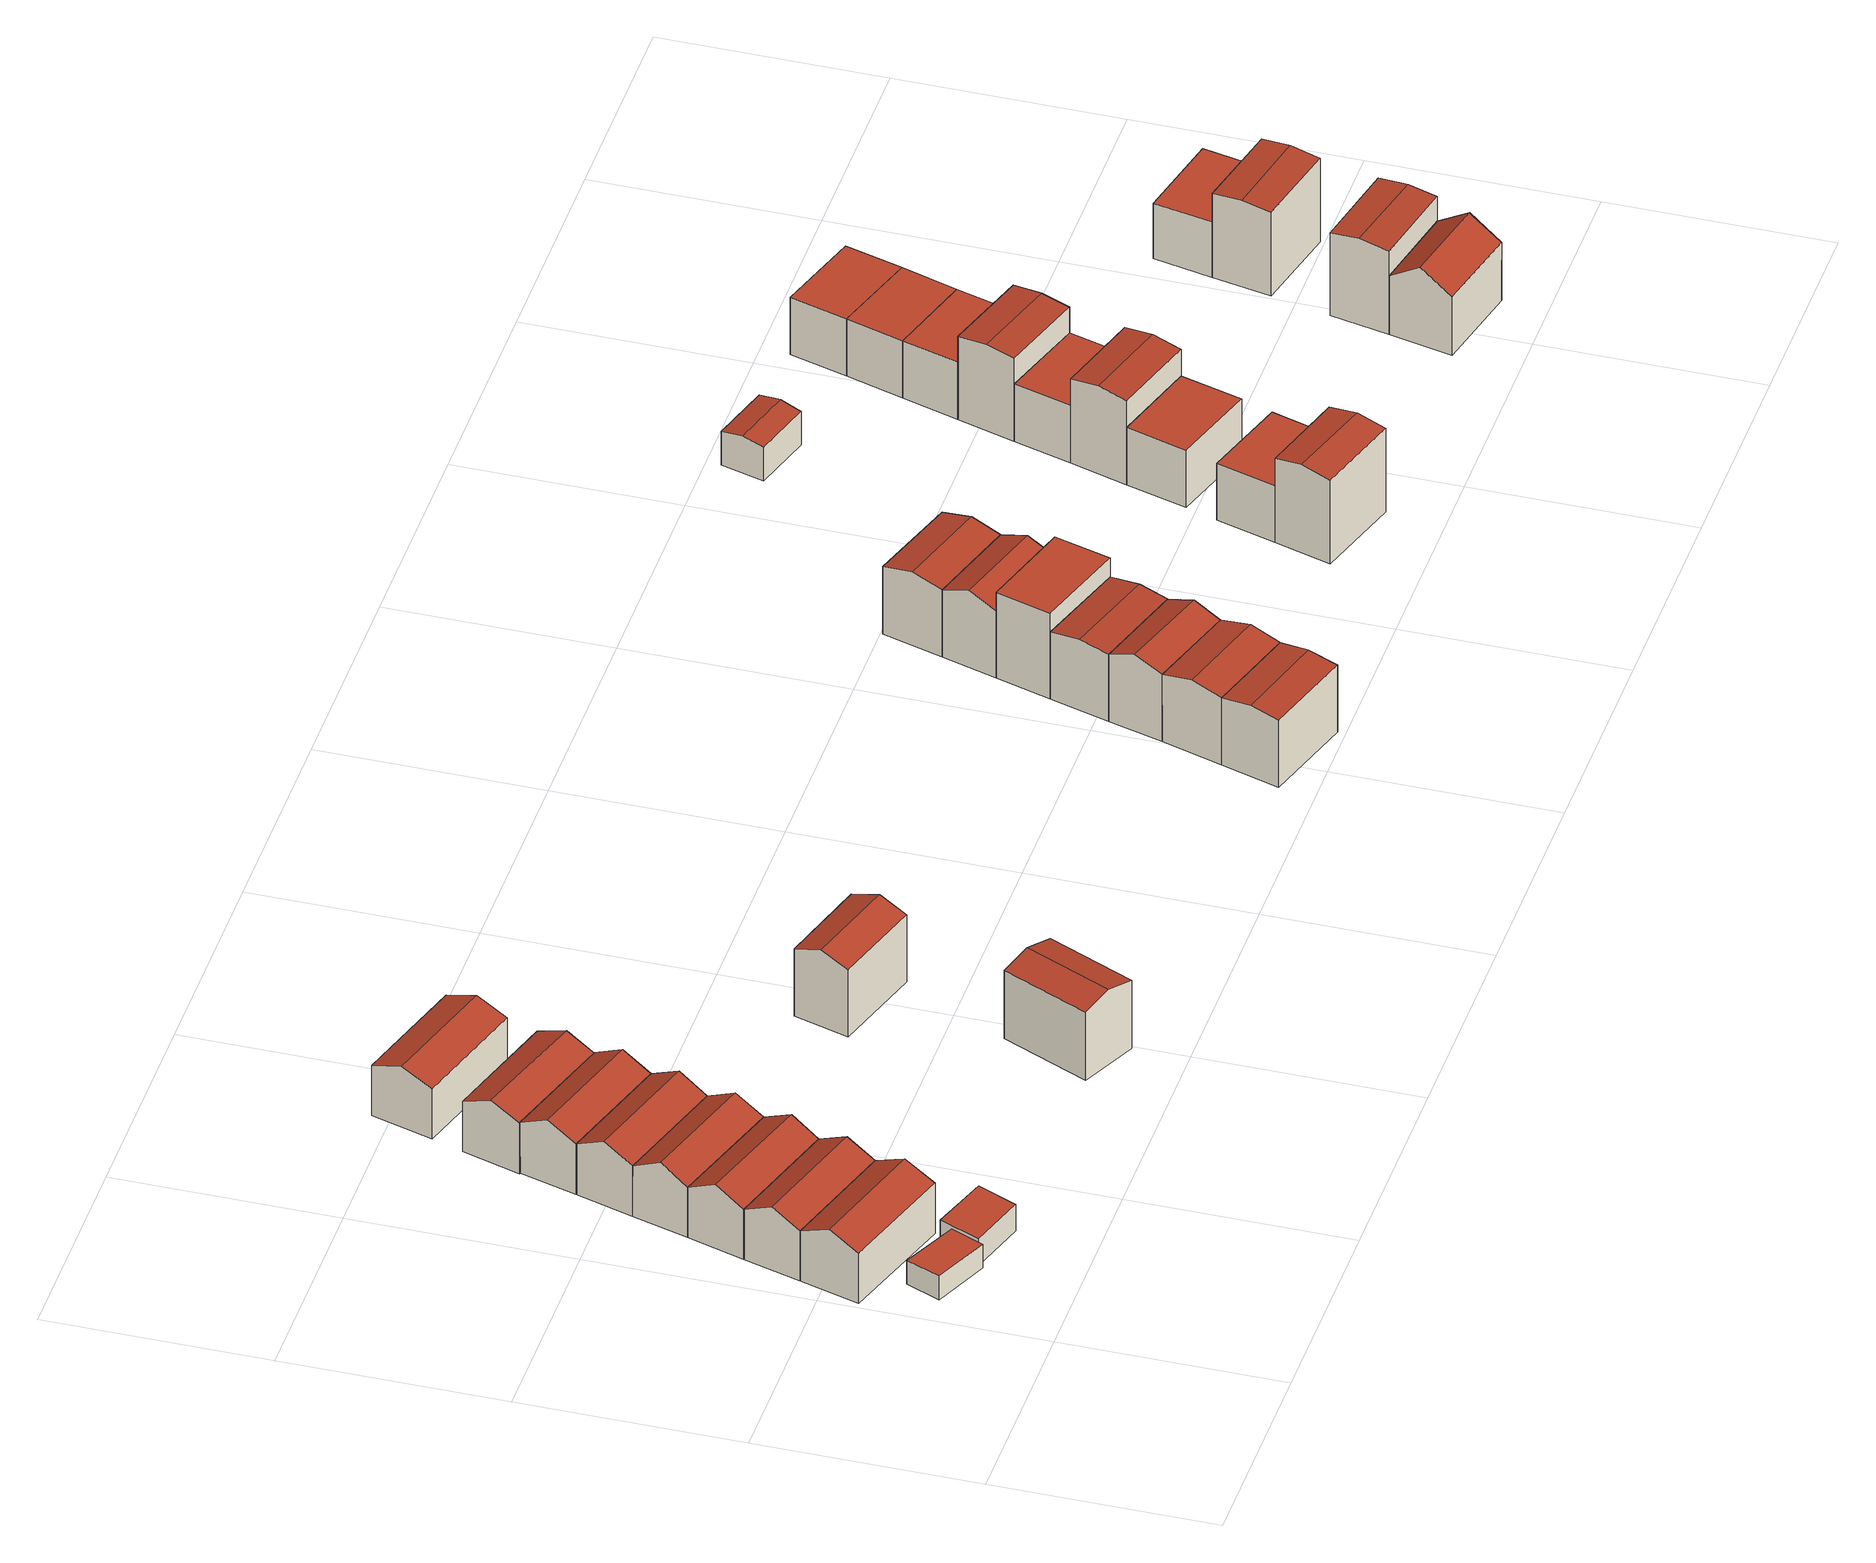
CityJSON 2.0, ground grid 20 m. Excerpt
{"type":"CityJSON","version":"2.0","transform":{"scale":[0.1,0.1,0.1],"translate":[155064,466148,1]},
"CityObjects":{
"building1":{"type":"Building","attributes":{"b3_bag_bag_overlap":0,"b3_dak_type":"horizontal","b3_extrusie":"standard","b3_h_dak_50p":4.43,"b3_h_dak_70p":4.46,"b3_h_dak_max":4.55,"b3_h_dak_min":4.34,"b3_h_maaiveld":2.13,"b3_is_glas_dak":false,"b3_kas_warenhuis":false,"b3_kwaliteitsindicator":true,"b3_mutatie_ahn3_ahn4":false,"b3_mutatie_ahn4_ahn5":false,"b3_n_nok":0,"b3_n_vlakken":1,"b3_opp_buitenmuur":28.46,"b3_opp_dak_plat":18.69,"b3_opp_dak_schuin":0,"b3_opp_grond":18.68,"b3_opp_scheidingsmuur":12.6,"b3_rmse_lod12":0.0586,"b3_rmse_lod13":0.0586,"b3_rmse_lod22":0.0267,"b3_t_run":12,"b3_val3dity_lod12":"[]","b3_val3dity_lod13":"[]","b3_val3dity_lod22":"[]","b3_volume_lod12":43.44,"b3_volume_lod13":43.44,"b3_volume_lod22":42.86,"geconstateerd":false,"oorspronkelijkbouwjaar":2006,"status":"Pand in gebruik"},"children":["building1-1"]},
"building1-1":{"type":"BuildingPart","parents":["building1"],"geometry":[{"type":"Solid","lod":"2.2","boundaries":[[[[0,1,2,3]],[[4,5,6,7]],[[7,6,1,0]],[[6,5,2,1]],[[5,4,3,2]],[[4,7,0,3]]]],"semantics":{"surfaces":[{"type":"GroundSurface"},{"type":"RoofSurface"},{"type":"WallSurface"}],"values":[[0,1,2,2,2,2]]}}]},
"building2":{"type":"Building","attributes":{"b3_bag_bag_overlap":0,"b3_bouwlagen":2,"b3_dak_type":"slanted","b3_extrusie":"standard","b3_h_dak_50p":6.27,"b3_h_dak_70p":7.2,"b3_h_dak_max":8.45,"b3_h_dak_min":5.03,"b3_h_maaiveld":2.14,"b3_is_glas_dak":false,"b3_kas_warenhuis":false,"b3_kwaliteitsindicator":true,"b3_mutatie_ahn3_ahn4":false,"b3_mutatie_ahn4_ahn5":false,"b3_n_nok":0,"b3_n_vlakken":2,"b3_opp_buitenmuur":103.54,"b3_opp_dak_plat":22.01,"b3_opp_dak_schuin":45.24,"b3_opp_grond":63.93,"b3_opp_scheidingsmuur":47.12,"b3_rmse_lod12":1.43,"b3_rmse_lod13":1.43,"b3_rmse_lod22":0.0496,"b3_t_run":38,"b3_val3dity_lod12":"[]","b3_val3dity_lod13":"[]","b3_val3dity_lod22":"[]","b3_volume_lod12":323.94,"b3_volume_lod13":323.94,"b3_volume_lod22":270.07,"geconstateerd":false,"oorspronkelijkbouwjaar":1991,"status":"Pand in gebruik"},"children":["building2-1"]},
"building2-1":{"type":"BuildingPart","parents":["building2"],"geometry":[{"type":"Solid","lod":"2.2","boundaries":[[[[8,9,10,11]],[[12,13,14,15]],[[13,12,9,8]],[[12,15,16,10,9]],[[17,16,15,14]],[[16,17,11,10]],[[17,14,13,8,11]]]],"semantics":{"surfaces":[{"type":"GroundSurface"},{"type":"RoofSurface"},{"type":"WallSurface"}],"values":[[0,1,2,2,1,2,2]]}}]},
"building3":{"type":"Building","attributes":{"b3_bag_bag_overlap":0,"b3_dak_type":"horizontal","b3_extrusie":"standard","b3_h_dak_50p":4.82,"b3_h_dak_70p":4.83,"b3_h_dak_max":4.87,"b3_h_dak_min":4.78,"b3_h_maaiveld":2.13,"b3_is_glas_dak":false,"b3_kas_warenhuis":false,"b3_kwaliteitsindicator":true,"b3_mutatie_ahn3_ahn4":false,"b3_mutatie_ahn4_ahn5":false,"b3_n_nok":0,"b3_n_vlakken":1,"b3_opp_buitenmuur":44.78,"b3_opp_dak_plat":22.09,"b3_opp_dak_schuin":0,"b3_opp_grond":22.09,"b3_opp_scheidingsmuur":6.77,"b3_rmse_lod12":0.0379,"b3_rmse_lod13":0.0379,"b3_rmse_lod22":0.0362,"b3_t_run":13,"b3_val3dity_lod12":"[]","b3_val3dity_lod13":"[]","b3_val3dity_lod22":"[]","b3_volume_lod12":59.73,"b3_volume_lod13":59.73,"b3_volume_lod22":59.56,"geconstateerd":false,"oorspronkelijkbouwjaar":2004,"status":"Pand in gebruik"},"children":["building3-1"]},
"building3-1":{"type":"BuildingPart","parents":["building3"],"geometry":[{"type":"Solid","lod":"2.2","boundaries":[[[[18,19,20,21]],[[22,23,24,25]],[[25,24,19,18]],[[24,23,20,19]],[[23,22,21,20]],[[22,25,18,21]]]],"semantics":{"surfaces":[{"type":"GroundSurface"},{"type":"RoofSurface"},{"type":"WallSurface"}],"values":[[0,1,2,2,2,2]]}}]},
"building4":{"type":"Building","attributes":{"b3_bag_bag_overlap":0,"b3_bouwlagen":2,"b3_dak_type":"slanted","b3_extrusie":"standard","b3_h_dak_50p":6.25,"b3_h_dak_70p":7.17,"b3_h_dak_max":8.44,"b3_h_dak_min":5.03,"b3_h_maaiveld":2.14,"b3_is_glas_dak":false,"b3_kas_warenhuis":false,"b3_kwaliteitsindicator":true,"b3_mutatie_ahn3_ahn4":false,"b3_mutatie_ahn4_ahn5":false,"b3_n_nok":0,"b3_n_vlakken":2,"b3_opp_buitenmuur":52.94,"b3_opp_dak_plat":21.36,"b3_opp_dak_schuin":42.72,"b3_opp_grond":60.85,"b3_opp_scheidingsmuur":94.29,"b3_rmse_lod12":1.41,"b3_rmse_lod13":1.41,"b3_rmse_lod22":0.0301,"b3_t_run":27,"b3_val3dity_lod12":"[]","b3_val3dity_lod13":"[]","b3_val3dity_lod22":"[]","b3_volume_lod12":305.29,"b3_volume_lod13":305.29,"b3_volume_lod22":255.02,"geconstateerd":false,"oorspronkelijkbouwjaar":1991,"status":"Pand in gebruik"},"children":["building4-1"]},
"building4-1":{"type":"BuildingPart","parents":["building4"],"geometry":[{"type":"Solid","lod":"2.2","boundaries":[[[[26,27,11,10]],[[28,29,30,31]],[[29,28,27,26]],[[28,31,17,11,27]],[[16,17,31,30]],[[17,16,10,11]],[[16,30,29,26,10]]]],"semantics":{"surfaces":[{"type":"GroundSurface"},{"type":"RoofSurface"},{"type":"WallSurface"}],"values":[[0,1,2,2,1,2,2]]}}]},
"building5":{"type":"Building","attributes":{"b3_bag_bag_overlap":0,"b3_bouwlagen":2,"b3_dak_type":"slanted","b3_extrusie":"standard","b3_h_dak_50p":6.3,"b3_h_dak_70p":7.23,"b3_h_dak_max":8.45,"b3_h_dak_min":5.03,"b3_h_maaiveld":2.11,"b3_is_glas_dak":false,"b3_kas_warenhuis":false,"b3_kwaliteitsindicator":true,"b3_mutatie_ahn3_ahn4":false,"b3_mutatie_ahn4_ahn5":false,"b3_n_nok":0,"b3_n_vlakken":2,"b3_opp_buitenmuur":53.89,"b3_opp_dak_plat":20.13,"b3_opp_dak_schuin":43.91,"b3_opp_grond":60.81,"b3_opp_scheidingsmuur":95.28,"b3_rmse_lod12":1.45,"b3_rmse_lod13":1.45,"b3_rmse_lod22":0.0536,"b3_t_run":35,"b3_val3dity_lod12":"[]","b3_val3dity_lod13":"[]","b3_val3dity_lod22":"[]","b3_volume_lod12":311.22,"b3_volume_lod13":311.22,"b3_volume_lod22":259.2,"geconstateerd":false,"oorspronkelijkbouwjaar":1991,"status":"Pand in gebruik"},"children":["building5-1"]},
"building5-1":{"type":"BuildingPart","parents":["building5"],"geometry":[{"type":"Solid","lod":"2.2","boundaries":[[[[32,33,27,26]],[[34,35,36,37]],[[35,34,33,32]],[[34,37,28,27,33]],[[29,28,37,36]],[[28,29,26,27]],[[29,36,35,32,26]]]],"semantics":{"surfaces":[{"type":"GroundSurface"},{"type":"RoofSurface"},{"type":"WallSurface"}],"values":[[0,1,2,2,1,2,2]]}}]},
"building6":{"type":"Building","attributes":{"b3_bag_bag_overlap":0,"b3_bouwlagen":2,"b3_dak_type":"slanted","b3_extrusie":"standard","b3_h_dak_50p":6.3,"b3_h_dak_70p":7.21,"b3_h_dak_max":8.46,"b3_h_dak_min":5.03,"b3_h_maaiveld":2.09,"b3_is_glas_dak":false,"b3_kas_warenhuis":false,"b3_kwaliteitsindicator":true,"b3_mutatie_ahn3_ahn4":false,"b3_mutatie_ahn4_ahn5":false,"b3_n_nok":0,"b3_n_vlakken":2,"b3_opp_buitenmuur":53.72,"b3_opp_dak_plat":20.21,"b3_opp_dak_schuin":43.82,"b3_opp_grond":60.82,"b3_opp_scheidingsmuur":96.25,"b3_rmse_lod12":1.43,"b3_rmse_lod13":1.43,"b3_rmse_lod22":0.0483,"b3_t_run":28,"b3_val3dity_lod12":"[]","b3_val3dity_lod13":"[]","b3_val3dity_lod22":"[]","b3_volume_lod12":311.59,"b3_volume_lod13":311.59,"b3_volume_lod22":261.01,"geconstateerd":false,"oorspronkelijkbouwjaar":1991,"status":"Pand in gebruik"},"children":["building6-1"]},
"building6-1":{"type":"BuildingPart","parents":["building6"],"geometry":[{"type":"Solid","lod":"2.2","boundaries":[[[[33,32,38,39]],[[35,34,40,41]],[[34,35,32,33]],[[35,41,42,38,32]],[[43,42,41,40]],[[42,43,39,38]],[[43,40,34,33,39]]]],"semantics":{"surfaces":[{"type":"GroundSurface"},{"type":"RoofSurface"},{"type":"WallSurface"}],"values":[[0,1,2,2,1,2,2]]}}]},
"building7":{"type":"Building","attributes":{"b3_bag_bag_overlap":0,"b3_bouwlagen":2,"b3_dak_type":"slanted","b3_extrusie":"standard","b3_h_dak_50p":6.31,"b3_h_dak_70p":7.21,"b3_h_dak_max":8.45,"b3_h_dak_min":5.04,"b3_h_maaiveld":2.09,"b3_is_glas_dak":false,"b3_kas_warenhuis":false,"b3_kwaliteitsindicator":true,"b3_mutatie_ahn3_ahn4":false,"b3_mutatie_ahn4_ahn5":false,"b3_n_nok":0,"b3_n_vlakken":2,"b3_opp_buitenmuur":53.87,"b3_opp_dak_plat":20.24,"b3_opp_dak_schuin":43.8,"b3_opp_grond":60.82,"b3_opp_scheidingsmuur":96.26,"b3_rmse_lod12":1.42,"b3_rmse_lod13":1.42,"b3_rmse_lod22":0.048,"b3_t_run":36,"b3_val3dity_lod12":"[]","b3_val3dity_lod13":"[]","b3_val3dity_lod22":"[]","b3_volume_lod12":311.72,"b3_volume_lod13":311.72,"b3_volume_lod22":261.07,"geconstateerd":false,"oorspronkelijkbouwjaar":1991,"status":"Pand in gebruik"},"children":["building7-1"]},
"building7-1":{"type":"BuildingPart","parents":["building7"],"geometry":[{"type":"Solid","lod":"2.2","boundaries":[[[[44,45,39,38]],[[46,47,48,49]],[[47,46,45,44]],[[46,49,43,39,45]],[[42,43,49,48]],[[43,42,38,39]],[[42,48,47,44,38]]]],"semantics":{"surfaces":[{"type":"GroundSurface"},{"type":"RoofSurface"},{"type":"WallSurface"}],"values":[[0,1,2,2,1,2,2]]}}]},
"building8":{"type":"Building","attributes":{"b3_bag_bag_overlap":0,"b3_bouwlagen":2,"b3_dak_type":"slanted","b3_extrusie":"standard","b3_h_dak_50p":6.3,"b3_h_dak_70p":7.2,"b3_h_dak_max":8.46,"b3_h_dak_min":5.05,"b3_h_maaiveld":2.09,"b3_is_glas_dak":false,"b3_kas_warenhuis":false,"b3_kwaliteitsindicator":true,"b3_mutatie_ahn3_ahn4":false,"b3_mutatie_ahn4_ahn5":false,"b3_n_nok":0,"b3_n_vlakken":2,"b3_opp_buitenmuur":53.85,"b3_opp_dak_plat":20.92,"b3_opp_dak_schuin":43.03,"b3_opp_grond":60.8,"b3_opp_scheidingsmuur":96.22,"b3_rmse_lod12":1.43,"b3_rmse_lod13":1.43,"b3_rmse_lod22":0.0489,"b3_t_run":36,"b3_val3dity_lod12":"[]","b3_val3dity_lod13":"[]","b3_val3dity_lod22":"[]","b3_volume_lod12":311.52,"b3_volume_lod13":311.52,"b3_volume_lod22":260.44,"geconstateerd":false,"oorspronkelijkbouwjaar":1991,"status":"Pand in gebruik"},"children":["building8-1"]},
"building8-1":{"type":"BuildingPart","parents":["building8"],"geometry":[{"type":"Solid","lod":"2.2","boundaries":[[[[50,51,45,44]],[[52,53,54,55]],[[53,52,51,50]],[[52,55,46,45,51]],[[47,46,55,54]],[[46,47,44,45]],[[47,54,53,50,44]]]],"semantics":{"surfaces":[{"type":"GroundSurface"},{"type":"RoofSurface"},{"type":"WallSurface"}],"values":[[0,1,2,2,1,2,2]]}}]},
"building9":{"type":"Building","attributes":{"b3_bag_bag_overlap":0,"b3_bouwlagen":2,"b3_dak_type":"slanted","b3_extrusie":"standard","b3_h_dak_50p":6.27,"b3_h_dak_70p":7.14,"b3_h_dak_max":8.45,"b3_h_dak_min":5.04,"b3_h_maaiveld":2.03,"b3_is_glas_dak":false,"b3_kas_warenhuis":false,"b3_kwaliteitsindicator":true,"b3_mutatie_ahn3_ahn4":false,"b3_mutatie_ahn4_ahn5":false,"b3_n_nok":0,"b3_n_vlakken":2,"b3_opp_buitenmuur":105.25,"b3_opp_dak_plat":20.6,"b3_opp_dak_schuin":45.67,"b3_opp_grond":62.93,"b3_opp_scheidingsmuur":48.1,"b3_rmse_lod12":1.39,"b3_rmse_lod13":1.39,"b3_rmse_lod22":0.0422,"b3_t_run":42,"b3_val3dity_lod12":"[]","b3_val3dity_lod13":"[]","b3_val3dity_lod22":"[]","b3_volume_lod12":322,"b3_volume_lod13":322,"b3_volume_lod22":273.28,"geconstateerd":false,"oorspronkelijkbouwjaar":1991,"status":"Pand in gebruik"},"children":["building9-1"]},
"building9-1":{"type":"BuildingPart","parents":["building9"],"geometry":[{"type":"Solid","lod":"2.2","boundaries":[[[[56,57,58,59]],[[60,61,62,57,56]],[[63,62,61,64]],[[62,63,58,57]],[[63,64,65,59,58]],[[60,65,64,61]],[[65,60,56,59]]]],"semantics":{"surfaces":[{"type":"GroundSurface"},{"type":"WallSurface"},{"type":"RoofSurface"}],"values":[[0,1,2,1,1,2,1]]}}]},
"building10":{"type":"Building","attributes":{"b3_bag_bag_overlap":0,"b3_bouwlagen":2,"b3_dak_type":"slanted","b3_extrusie":"standard","b3_h_dak_50p":6.33,"b3_h_dak_70p":7.25,"b3_h_dak_max":8.46,"b3_h_dak_min":5.07,"b3_h_maaiveld":2.06,"b3_is_glas_dak":false,"b3_kas_warenhuis":false,"b3_kwaliteitsindicator":true,"b3_mutatie_ahn3_ahn4":false,"b3_mutatie_ahn4_ahn5":false,"b3_n_nok":0,"b3_n_vlakken":2,"b3_opp_buitenmuur":106.86,"b3_opp_dak_plat":22.7,"b3_opp_dak_schuin":46.6,"b3_opp_grond":65.87,"b3_opp_scheidingsmuur":48.68,"b3_rmse_lod12":1.42,"b3_rmse_lod13":1.42,"b3_rmse_lod22":0.0515,"b3_t_run":31,"b3_val3dity_lod12":"[]","b3_val3dity_lod13":"[]","b3_val3dity_lod22":"[]","b3_volume_lod12":339.98,"b3_volume_lod13":339.98,"b3_volume_lod22":284.33,"geconstateerd":false,"oorspronkelijkbouwjaar":1991,"status":"Pand in gebruik"},"children":["building10-1"]},
"building10-1":{"type":"BuildingPart","parents":["building10"],"geometry":[{"type":"Solid","lod":"2.2","boundaries":[[[[66,67,68,69]],[[70,71,72,73]],[[71,70,67,66]],[[70,73,74,68,67]],[[75,74,73,72]],[[74,75,69,68]],[[75,72,71,66,69]]]],"semantics":{"surfaces":[{"type":"GroundSurface"},{"type":"RoofSurface"},{"type":"WallSurface"}],"values":[[0,1,2,2,1,2,2]]}}]},
"building11":{"type":"Building","attributes":{"b3_bag_bag_overlap":0,"b3_bouwlagen":2,"b3_dak_type":"slanted","b3_extrusie":"standard","b3_h_dak_50p":8.63,"b3_h_dak_70p":9.01,"b3_h_dak_max":9.52,"b3_h_dak_min":7.71,"b3_h_maaiveld":2.13,"b3_h_nok":9.57,"b3_is_glas_dak":false,"b3_kas_warenhuis":false,"b3_kwaliteitsindicator":true,"b3_mutatie_ahn3_ahn4":false,"b3_mutatie_ahn4_ahn5":false,"b3_n_nok":2,"b3_n_vlakken":3,"b3_opp_buitenmuur":73.62,"b3_opp_dak_plat":0,"b3_opp_dak_schuin":54.07,"b3_opp_grond":50.05,"b3_opp_scheidingsmuur":106.28,"b3_rmse_lod12":0.879,"b3_rmse_lod13":0.879,"b3_rmse_lod22":0.458,"b3_t_run":26,"b3_val3dity_lod12":"[]","b3_val3dity_lod13":"[]","b3_val3dity_lod22":"[]","b3_volume_lod12":344.5,"b3_volume_lod13":344.5,"b3_volume_lod22":321.49,"geconstateerd":false,"oorspronkelijkbouwjaar":1990,"status":"Pand in gebruik"},"children":["building11-1"]},
"building11-1":{"type":"BuildingPart","parents":["building11"],"geometry":[{"type":"Solid","lod":"2.2","boundaries":[[[[76,77,78,79]],[[80,81,82,83]],[[81,80,77,76]],[[80,83,84,78,77]],[[85,84,83,82]],[[84,85,79,78]],[[85,82,81,76,79]]]],"semantics":{"surfaces":[{"type":"GroundSurface"},{"type":"RoofSurface"},{"type":"WallSurface"}],"values":[[0,1,2,2,1,2,2]]}}]},
"building12":{"type":"Building","attributes":{"b3_bag_bag_overlap":0,"b3_bouwlagen":2,"b3_dak_type":"slanted","b3_extrusie":"standard","b3_h_dak_50p":8.46,"b3_h_dak_70p":8.87,"b3_h_dak_max":9.47,"b3_h_dak_min":7.7,"b3_h_maaiveld":2.12,"b3_h_nok":9.51,"b3_is_glas_dak":false,"b3_kas_warenhuis":false,"b3_kwaliteitsindicator":true,"b3_mutatie_ahn3_ahn4":false,"b3_mutatie_ahn4_ahn5":false,"b3_n_nok":2,"b3_n_vlakken":3,"b3_opp_buitenmuur":62.3,"b3_opp_dak_plat":0,"b3_opp_dak_schuin":50.13,"b3_opp_grond":46.35,"b3_opp_scheidingsmuur":111.58,"b3_rmse_lod12":0.74,"b3_rmse_lod13":0.74,"b3_rmse_lod22":0.117,"b3_t_run":22,"b3_val3dity_lod12":"[]","b3_val3dity_lod13":"[]","b3_val3dity_lod22":"[]","b3_volume_lod12":313.9,"b3_volume_lod13":313.9,"b3_volume_lod22":295.2,"geconstateerd":false,"oorspronkelijkbouwjaar":1990,"status":"Pand in gebruik"},"children":["building12-1"]},
"building12-1":{"type":"BuildingPart","parents":["building12"],"geometry":[{"type":"Solid","lod":"2.2","boundaries":[[[[86,87,88,89]],[[90,91,92,93]],[[91,90,87,86]],[[90,93,94,88,87]],[[95,94,93,92]],[[94,95,89,88]],[[95,92,91,86,89]]]],"semantics":{"surfaces":[{"type":"GroundSurface"},{"type":"RoofSurface"},{"type":"WallSurface"}],"values":[[0,1,2,2,1,2,2]]}}]},
"building13":{"type":"Building","attributes":{"b3_bag_bag_overlap":0,"b3_bouwlagen":2,"b3_dak_type":"slanted","b3_extrusie":"standard","b3_h_dak_50p":8.52,"b3_h_dak_70p":8.91,"b3_h_dak_max":9.47,"b3_h_dak_min":7.77,"b3_h_maaiveld":2.13,"b3_h_nok":9.5,"b3_is_glas_dak":false,"b3_kas_warenhuis":false,"b3_kwaliteitsindicator":true,"b3_mutatie_ahn3_ahn4":false,"b3_mutatie_ahn4_ahn5":false,"b3_n_nok":1,"b3_n_vlakken":3,"b3_opp_buitenmuur":112.23,"b3_opp_dak_plat":0,"b3_opp_dak_schuin":51.67,"b3_opp_grond":48.6,"b3_opp_scheidingsmuur":65.89,"b3_rmse_lod12":0.726,"b3_rmse_lod13":0.726,"b3_rmse_lod22":0.116,"b3_t_run":26,"b3_val3dity_lod12":"[]","b3_val3dity_lod13":"[]","b3_val3dity_lod22":"[]","b3_volume_lod12":329.49,"b3_volume_lod13":329.49,"b3_volume_lod22":309.18,"geconstateerd":false,"oorspronkelijkbouwjaar":1990,"status":"Pand in gebruik"},"children":["building13-1"]},
"building13-1":{"type":"BuildingPart","parents":["building13"],"geometry":[{"type":"Solid","lod":"2.2","boundaries":[[[[96,97,98,99]],[[100,101,102,97,96]],[[103,102,101,104]],[[102,103,98,97]],[[103,104,105,99,98]],[[100,105,104,101]],[[105,100,96,99]]]],"semantics":{"surfaces":[{"type":"GroundSurface"},{"type":"WallSurface"},{"type":"RoofSurface"}],"values":[[0,1,2,1,1,2,1]]}}]},
"building14":{"type":"Building","attributes":{"b3_bag_bag_overlap":0,"b3_bouwlagen":2,"b3_dak_type":"slanted","b3_extrusie":"standard","b3_h_dak_50p":8.49,"b3_h_dak_70p":8.88,"b3_h_dak_max":9.46,"b3_h_dak_min":7.76,"b3_h_maaiveld":2.13,"b3_h_nok":9.48,"b3_is_glas_dak":false,"b3_kas_warenhuis":false,"b3_kwaliteitsindicator":true,"b3_mutatie_ahn3_ahn4":false,"b3_mutatie_ahn4_ahn5":false,"b3_n_nok":1,"b3_n_vlakken":3,"b3_opp_buitenmuur":68.96,"b3_opp_dak_plat":0,"b3_opp_dak_schuin":53.43,"b3_opp_grond":50.39,"b3_opp_scheidingsmuur":111.75,"b3_rmse_lod12":0.703,"b3_rmse_lod13":0.703,"b3_rmse_lod22":0.0501,"b3_t_run":23,"b3_val3dity_lod12":"[]","b3_val3dity_lod13":"[]","b3_val3dity_lod22":"[]","b3_volume_lod12":341.43,"b3_volume_lod13":341.43,"b3_volume_lod22":320.71,"geconstateerd":false,"oorspronkelijkbouwjaar":1990,"status":"Pand in gebruik"},"children":["building14-1"]},
"building14-1":{"type":"BuildingPart","parents":["building14"],"geometry":[{"type":"Solid","lod":"2.2","boundaries":[[[[98,97,106,107]],[[102,103,108,109]],[[103,102,97,98]],[[102,109,110,106,97]],[[111,110,109,108]],[[110,111,107,106]],[[111,108,103,98,107]]]],"semantics":{"surfaces":[{"type":"GroundSurface"},{"type":"RoofSurface"},{"type":"WallSurface"}],"values":[[0,1,2,2,1,2,2]]}}]},
"building15":{"type":"Building","attributes":{"b3_bag_bag_overlap":0,"b3_bouwlagen":3,"b3_dak_type":"slanted","b3_extrusie":"standard","b3_h_dak_50p":8.5,"b3_h_dak_70p":8.9,"b3_h_dak_max":9.47,"b3_h_dak_min":7.7,"b3_h_maaiveld":2.13,"b3_h_nok":9.5,"b3_is_glas_dak":false,"b3_kas_warenhuis":false,"b3_kwaliteitsindicator":true,"b3_mutatie_ahn3_ahn4":false,"b3_mutatie_ahn4_ahn5":false,"b3_n_nok":1,"b3_n_vlakken":3,"b3_opp_buitenmuur":60.25,"b3_opp_dak_plat":10.26,"b3_opp_dak_schuin":38.48,"b3_opp_grond":45.37,"b3_opp_scheidingsmuur":111.89,"b3_rmse_lod12":0.723,"b3_rmse_lod13":0.723,"b3_rmse_lod22":0.0588,"b3_t_run":26,"b3_val3dity_lod12":"[]","b3_val3dity_lod13":"[]","b3_val3dity_lod22":"[]","b3_volume_lod12":307.26,"b3_volume_lod13":307.26,"b3_volume_lod22":289.05,"geconstateerd":false,"oorspronkelijkbouwjaar":1990,"status":"Pand in gebruik"},"children":["building15-1"]},
"building15-1":{"type":"BuildingPart","parents":["building15"],"geometry":[{"type":"Solid","lod":"2.2","boundaries":[[[[112,107,106,113]],[[114,115,111,107,112]],[[110,111,115,116]],[[111,110,106,107]],[[110,116,117,113,106]],[[114,117,116,115]],[[117,114,112,113]]]],"semantics":{"surfaces":[{"type":"GroundSurface"},{"type":"WallSurface"},{"type":"RoofSurface"}],"values":[[0,1,2,1,1,2,1]]}}]},
"building16":{"type":"Building","attributes":{"b3_bag_bag_overlap":0,"b3_bouwlagen":3,"b3_dak_type":"slanted","b3_extrusie":"standard","b3_h_dak_50p":8.47,"b3_h_dak_70p":8.87,"b3_h_dak_max":9.45,"b3_h_dak_min":7.71,"b3_h_maaiveld":2.13,"b3_h_nok":9.52,"b3_is_glas_dak":false,"b3_kas_warenhuis":false,"b3_kwaliteitsindicator":true,"b3_mutatie_ahn3_ahn4":false,"b3_mutatie_ahn4_ahn5":false,"b3_n_nok":1,"b3_n_vlakken":3,"b3_opp_buitenmuur":65.02,"b3_opp_dak_plat":10.84,"b3_opp_dak_schuin":41.72,"b3_opp_grond":48.82,"b3_opp_scheidingsmuur":111.93,"b3_rmse_lod12":0.781,"b3_rmse_lod13":0.781,"b3_rmse_lod22":0.294,"b3_t_run":29,"b3_val3dity_lod12":"[]","b3_val3dity_lod13":"[]","b3_val3dity_lod22":"[]","b3_volume_lod12":329.8,"b3_volume_lod13":329.8,"b3_volume_lod22":311.23,"geconstateerd":false,"oorspronkelijkbouwjaar":1990,"status":"Pand in gebruik"},"children":["building16-1"]},
"building16-1":{"type":"BuildingPart","parents":["building16"],"geometry":[{"type":"Solid","lod":"2.2","boundaries":[[[[112,113,118,119]],[[117,114,120,121]],[[114,117,113,112]],[[117,121,122,118,113]],[[123,122,121,120]],[[122,123,119,118]],[[123,120,114,112,119]]]],"semantics":{"surfaces":[{"type":"GroundSurface"},{"type":"RoofSurface"},{"type":"WallSurface"}],"values":[[0,1,2,2,1,2,2]]}}]},
"building17":{"type":"Building","attributes":{"b3_bag_bag_overlap":0,"b3_bouwlagen":3,"b3_dak_type":"slanted","b3_extrusie":"standard","b3_h_dak_50p":10.44,"b3_h_dak_70p":10.84,"b3_h_dak_max":11.37,"b3_h_dak_min":7.76,"b3_h_maaiveld":2.13,"b3_h_nok":11.4,"b3_is_glas_dak":false,"b3_kas_warenhuis":false,"b3_kwaliteitsindicator":true,"b3_mutatie_ahn3_ahn4":false,"b3_mutatie_ahn4_ahn5":false,"b3_n_nok":1,"b3_n_vlakken":3,"b3_opp_buitenmuur":108.12,"b3_opp_dak_plat":14.77,"b3_opp_dak_schuin":34.5,"b3_opp_grond":46.56,"b3_opp_scheidingsmuur":111.81,"b3_rmse_lod12":1.74,"b3_rmse_lod13":1.74,"b3_rmse_lod22":0.164,"b3_t_run":23,"b3_val3dity_lod12":"[]","b3_val3dity_lod13":"[]","b3_val3dity_lod22":"[]","b3_volume_lod12":404.89,"b3_volume_lod13":404.89,"b3_volume_lod22":357.83,"geconstateerd":false,"oorspronkelijkbouwjaar":1990,"status":"Pand in gebruik"},"children":["building17-1"]},
"building17-1":{"type":"BuildingPart","parents":["building17"],"geometry":[{"type":"Solid","lod":"2.2","boundaries":[[[[124,119,118,125]],[[126,127,128,129]],[[129,128,119,124]],[[128,127,118,119]],[[127,126,125,118]],[[126,129,124,125]]]],"semantics":{"surfaces":[{"type":"GroundSurface"},{"type":"RoofSurface"},{"type":"WallSurface"}],"values":[[0,1,2,2,2,2]]}}]},
"building18":{"type":"Building","attributes":{"b3_bag_bag_overlap":0,"b3_bouwlagen":3,"b3_dak_type":"slanted","b3_extrusie":"standard","b3_h_dak_50p":8.5,"b3_h_dak_70p":8.89,"b3_h_dak_max":9.48,"b3_h_dak_min":7.72,"b3_h_maaiveld":2.14,"b3_h_nok":9.49,"b3_is_glas_dak":false,"b3_kas_warenhuis":false,"b3_kwaliteitsindicator":true,"b3_mutatie_ahn3_ahn4":false,"b3_mutatie_ahn4_ahn5":false,"b3_n_nok":2,"b3_n_vlakken":3,"b3_opp_buitenmuur":61.67,"b3_opp_dak_plat":0,"b3_opp_dak_schuin":49.72,"b3_opp_grond":45.99,"b3_opp_scheidingsmuur":111.76,"b3_rmse_lod12":0.727,"b3_rmse_lod13":0.727,"b3_rmse_lod22":0.0909,"b3_t_run":28,"b3_val3dity_lod12":"[]","b3_val3dity_lod13":"[]","b3_val3dity_lod22":"[]","b3_volume_lod12":310.78,"b3_volume_lod13":310.78,"b3_volume_lod22":292.41,"geconstateerd":false,"oorspronkelijkbouwjaar":1990,"status":"Pand in gebruik"},"children":["building18-1"]},
"building18-1":{"type":"BuildingPart","parents":["building18"],"geometry":[{"type":"Solid","lod":"2.2","boundaries":[[[[130,131,124,125]],[[132,133,134,135]],[[133,132,131,130]],[[132,135,136,124,131]],[[137,136,135,134]],[[136,137,125,124]],[[137,134,133,130,125]]]],"semantics":{"surfaces":[{"type":"GroundSurface"},{"type":"RoofSurface"},{"type":"WallSurface"}],"values":[[0,1,2,2,1,2,2]]}}]},
"building19":{"type":"Building","attributes":{"b3_bag_bag_overlap":0,"b3_bouwlagen":2,"b3_dak_type":"slanted","b3_extrusie":"standard","b3_h_dak_50p":8.48,"b3_h_dak_70p":8.9,"b3_h_dak_max":9.48,"b3_h_dak_min":7.72,"b3_h_maaiveld":2.13,"b3_h_nok":9.48,"b3_is_glas_dak":false,"b3_kas_warenhuis":false,"b3_kwaliteitsindicator":true,"b3_mutatie_ahn3_ahn4":false,"b3_mutatie_ahn4_ahn5":false,"b3_n_nok":2,"b3_n_vlakken":3,"b3_opp_buitenmuur":66.58,"b3_opp_dak_plat":0,"b3_opp_dak_schuin":53.83,"b3_opp_grond":49.79,"b3_opp_scheidingsmuur":112.04,"b3_rmse_lod12":0.775,"b3_rmse_lod13":0.775,"b3_rmse_lod22":0.321,"b3_t_run":31,"b3_val3dity_lod12":"[]","b3_val3dity_lod13":"[]","b3_val3dity_lod22":"[]","b3_volume_lod12":336.4,"b3_volume_lod13":336.4,"b3_volume_lod22":317.04,"geconstateerd":false,"oorspronkelijkbouwjaar":1990,"status":"Pand in gebruik"},"children":["building19-1"]},
"building19-1":{"type":"BuildingPart","parents":["building19"],"geometry":[{"type":"Solid","lod":"2.2","boundaries":[[[[138,131,130,139]],[[140,141,132,131,138]],[[133,132,141,142]],[[132,133,130,131]],[[133,142,143,139,130]],[[140,143,142,141]],[[143,140,138,139]]]],"semantics":{"surfaces":[{"type":"GroundSurface"},{"type":"WallSurface"},{"type":"RoofSurface"}],"values":[[0,1,2,1,1,2,1]]}}]},
"building20":{"type":"Building","attributes":{"b3_bag_bag_overlap":0,"b3_bouwlagen":3,"b3_dak_type":"slanted","b3_extrusie":"standard","b3_h_dak_50p":10.45,"b3_h_dak_70p":10.54,"b3_h_dak_max":10.67,"b3_h_dak_min":7.74,"b3_h_maaiveld":2.04,"b3_is_glas_dak":false,"b3_kas_warenhuis":false,"b3_kwaliteitsindicator":true,"b3_mutatie_ahn3_ahn4":false,"b3_mutatie_ahn4_ahn5":false,"b3_n_nok":0,"b3_n_vlakken":3,"b3_opp_buitenmuur":122.53,"b3_opp_dak_plat":44.62,"b3_opp_dak_schuin":0,"b3_opp_grond":44.61,"b3_opp_scheidingsmuur":93.76,"b3_rmse_lod12":1.67,"b3_rmse_lod13":1.67,"b3_rmse_lod22":0.106,"b3_t_run":22,"b3_val3dity_lod12":"[]","b3_val3dity_lod13":"[]","b3_val3dity_lod22":"[]","b3_volume_lod12":379.33,"b3_volume_lod13":379.33,"b3_volume_lod22":334.98,"geconstateerd":false,"oorspronkelijkbouwjaar":1991,"status":"Pand in gebruik"},"children":["building20-1"]},
"building20-1":{"type":"BuildingPart","parents":["building20"],"geometry":[{"type":"Solid","lod":"2.2","boundaries":[[[[144,145,146,147]],[[148,149,150,151]],[[149,148,145,144]],[[148,151,152,146,145]],[[153,152,151,150]],[[152,153,147,146]],[[153,150,149,144,147]]]],"semantics":{"surfaces":[{"type":"GroundSurface"},{"type":"RoofSurface"},{"type":"WallSurface"}],"values":[[0,1,2,2,1,2,2]]}}]},
"building21":{"type":"Building","attributes":{"b3_bag_bag_overlap":0,"b3_bouwlagen":2,"b3_dak_type":"horizontal","b3_extrusie":"standard","b3_h_dak_50p":7.66,"b3_h_dak_70p":7.69,"b3_h_dak_max":7.93,"b3_h_dak_min":7.62,"b3_h_maaiveld":2.02,"b3_is_glas_dak":false,"b3_kas_warenhuis":false,"b3_kwaliteitsindicator":true,"b3_mutatie_ahn3_ahn4":false,"b3_mutatie_ahn4_ahn5":false,"b3_n_nok":0,"b3_n_vlakken":1,"b3_opp_buitenmuur":110.66,"b3_opp_dak_plat":46.1,"b3_opp_dak_schuin":0,"b3_opp_grond":46.1,"b3_opp_scheidingsmuur":46.45,"b3_rmse_lod12":0.534,"b3_rmse_lod13":0.534,"b3_rmse_lod22":0.543,"b3_t_run":29,"b3_val3dity_lod12":"[]","b3_val3dity_lod13":"[]","b3_val3dity_lod22":"[]","b3_volume_lod12":261.34,"b3_volume_lod13":261.34,"b3_volume_lod22":261.61,"geconstateerd":false,"oorspronkelijkbouwjaar":1991,"status":"Pand in gebruik"},"children":["building21-1"]},
"building21-1":{"type":"BuildingPart","parents":["building21"],"geometry":[{"type":"Solid","lod":"2.2","boundaries":[[[[154,155,147,146]],[[156,157,158,159]],[[159,158,155,154]],[[158,157,147,155]],[[157,156,146,147]],[[156,159,154,146]]]],"semantics":{"surfaces":[{"type":"GroundSurface"},{"type":"RoofSurface"},{"type":"WallSurface"}],"values":[[0,1,2,2,2,2]]}}]},
"building22":{"type":"Building","attributes":{"b3_bag_bag_overlap":0,"b3_bouwlagen":2,"b3_dak_type":"slanted","b3_extrusie":"standard","b3_h_dak_50p":7.76,"b3_h_dak_70p":7.78,"b3_h_dak_max":7.93,"b3_h_dak_min":7.71,"b3_h_maaiveld":2.02,"b3_is_glas_dak":false,"b3_kas_warenhuis":false,"b3_kwaliteitsindicator":true,"b3_mutatie_ahn3_ahn4":false,"b3_mutatie_ahn4_ahn5":false,"b3_n_nok":0,"b3_n_vlakken":2,"b3_opp_buitenmuur":114.42,"b3_opp_dak_plat":47.72,"b3_opp_dak_schuin":0,"b3_opp_grond":47.72,"b3_opp_scheidingsmuur":47.06,"b3_rmse_lod12":0.625,"b3_rmse_lod13":0.625,"b3_rmse_lod22":0.632,"b3_t_run":24,"b3_val3dity_lod12":"[]","b3_val3dity_lod13":"[]","b3_val3dity_lod22":"[]","b3_volume_lod12":274.83,"b3_volume_lod13":274.83,"b3_volume_lod22":274.69,"geconstateerd":false,"oorspronkelijkbouwjaar":1991,"status":"Pand in gebruik"},"children":["building22-1"]},
"building22-1":{"type":"BuildingPart","parents":["building22"],"geometry":[{"type":"Solid","lod":"2.2","boundaries":[[[[160,161,162,163]],[[164,165,166,167]],[[167,166,161,160]],[[166,165,162,161]],[[165,164,163,162]],[[164,167,160,163]]]],"semantics":{"surfaces":[{"type":"GroundSurface"},{"type":"RoofSurface"},{"type":"WallSurface"}],"values":[[0,1,2,2,2,2]]}}]},
"building23":{"type":"Building","attributes":{"b3_bag_bag_overlap":0,"b3_dak_type":"slanted","b3_extrusie":"standard","b3_h_dak_50p":5.19,"b3_h_dak_70p":5.48,"b3_h_dak_max":5.9,"b3_h_dak_min":4.5,"b3_h_maaiveld":2.09,"b3_h_nok":5.9,"b3_is_glas_dak":false,"b3_kas_warenhuis":false,"b3_kwaliteitsindicator":true,"b3_mutatie_ahn3_ahn4":false,"b3_mutatie_ahn4_ahn5":false,"b3_n_nok":1,"b3_n_vlakken":2,"b3_opp_buitenmuur":37.36,"b3_opp_dak_plat":0,"b3_opp_dak_schuin":26.02,"b3_opp_grond":23.39,"b3_opp_scheidingsmuur":18.16,"b3_rmse_lod12":0.485,"b3_rmse_lod13":0.485,"b3_rmse_lod22":0.0207,"b3_t_run":15,"b3_val3dity_lod12":"[]","b3_val3dity_lod13":"[]","b3_val3dity_lod22":"[]","b3_volume_lod12":78.75,"b3_volume_lod13":78.75,"b3_volume_lod22":72.82,"geconstateerd":false,"oorspronkelijkbouwjaar":1990,"status":"Pand in gebruik"},"children":["building23-1"]},
"building23-1":{"type":"BuildingPart","parents":["building23"],"geometry":[{"type":"Solid","lod":"2.2","boundaries":[[[[168,169,170,171]],[[172,173,174,175]],[[173,172,169,168]],[[172,175,176,170,169]],[[177,176,175,174]],[[176,177,171,170]],[[177,174,173,168,171]]]],"semantics":{"surfaces":[{"type":"GroundSurface"},{"type":"RoofSurface"},{"type":"WallSurface"}],"values":[[0,1,2,2,1,2,2]]}}]},
"building24":{"type":"Building","attributes":{"b3_bag_bag_overlap":0,"b3_bouwlagen":3,"b3_dak_type":"multiple horizontal","b3_extrusie":"standard","b3_h_dak_50p":10.45,"b3_h_dak_70p":10.53,"b3_h_dak_max":10.67,"b3_h_dak_min":7.76,"b3_h_maaiveld":2.04,"b3_is_glas_dak":false,"b3_kas_warenhuis":false,"b3_kwaliteitsindicator":true,"b3_mutatie_ahn3_ahn4":false,"b3_mutatie_ahn4_ahn5":false,"b3_n_nok":0,"b3_n_vlakken":2,"b3_opp_buitenmuur":121.31,"b3_opp_dak_plat":44.46,"b3_opp_dak_schuin":0,"b3_opp_grond":44.45,"b3_opp_scheidingsmuur":94.14,"b3_rmse_lod12":1.68,"b3_rmse_lod13":1.68,"b3_rmse_lod22":0.061,"b3_t_run":21,"b3_val3dity_lod12":"[]","b3_val3dity_lod13":"[]","b3_val3dity_lod22":"[]","b3_volume_lod12":377.52,"b3_volume_lod13":377.52,"b3_volume_lod22":333.27,"geconstateerd":false,"oorspronkelijkbouwjaar":1991,"status":"Pand in gebruik"},"children":["building24-1"]},
"building24-1":{"type":"BuildingPart","parents":["building24"],"geometry":[{"type":"Solid","lod":"2.2","boundaries":[[[[161,160,178,179]],[[180,181,182,183]],[[181,180,160,161]],[[180,183,184,178,160]],[[185,184,183,182]],[[184,185,179,178]],[[185,182,181,161,179]]]],"semantics":{"surfaces":[{"type":"GroundSurface"},{"type":"RoofSurface"},{"type":"WallSurface"}],"values":[[0,1,2,2,1,2,2]]}}]},
"building25":{"type":"Building","attributes":{"b3_bag_bag_overlap":0,"b3_bouwlagen":2,"b3_dak_type":"multiple horizontal","b3_extrusie":"standard","b3_h_dak_50p":7.76,"b3_h_dak_70p":7.77,"b3_h_dak_max":7.94,"b3_h_dak_min":7.7,"b3_h_maaiveld":2.02,"b3_is_glas_dak":false,"b3_kas_warenhuis":false,"b3_kwaliteitsindicator":true,"b3_mutatie_ahn3_ahn4":false,"b3_mutatie_ahn4_ahn5":false,"b3_n_nok":0,"b3_n_vlakken":2,"b3_opp_buitenmuur":62.14,"b3_opp_dak_plat":44.46,"b3_opp_dak_schuin":0,"b3_opp_grond":44.46,"b3_opp_scheidingsmuur":94.38,"b3_rmse_lod12":0.86,"b3_rmse_lod13":0.86,"b3_rmse_lod22":0.865,"b3_t_run":28,"b3_val3dity_lod12":"[]","b3_val3dity_lod13":"[]","b3_val3dity_lod22":"[]","b3_volume_lod12":255.47,"b3_volume_lod13":255.47,"b3_volume_lod22":255.23,"geconstateerd":false,"oorspronkelijkbouwjaar":1991,"status":"Pand in gebruik"},"children":["building25-1"]},
"building25-1":{"type":"BuildingPart","parents":["building25"],"geometry":[{"type":"Solid","lod":"2.2","boundaries":[[[[186,187,179,178]],[[188,189,190,191]],[[191,190,187,186]],[[190,189,179,187]],[[189,188,178,179]],[[188,191,186,178]]]],"semantics":{"surfaces":[{"type":"GroundSurface"},{"type":"RoofSurface"},{"type":"WallSurface"}],"values":[[0,1,2,2,2,2]]}}]},
"building26":{"type":"Building","attributes":{"b3_bag_bag_overlap":0,"b3_bouwlagen":3,"b3_dak_type":"multiple horizontal","b3_extrusie":"standard","b3_h_dak_50p":10.4,"b3_h_dak_70p":10.42,"b3_h_dak_max":10.6,"b3_h_dak_min":7.74,"b3_h_maaiveld":2.02,"b3_is_glas_dak":false,"b3_kas_warenhuis":false,"b3_kwaliteitsindicator":true,"b3_mutatie_ahn3_ahn4":false,"b3_mutatie_ahn4_ahn5":false,"b3_n_nok":0,"b3_n_vlakken":2,"b3_opp_buitenmuur":118.89,"b3_opp_dak_plat":44.46,"b3_opp_dak_schuin":0,"b3_opp_grond":44.45,"b3_opp_scheidingsmuur":94.46,"b3_rmse_lod12":1.6,"b3_rmse_lod13":1.6,"b3_rmse_lod22":0.0649,"b3_t_run":28,"b3_val3dity_lod12":"[]","b3_val3dity_lod13":"[]","b3_val3dity_lod22":"[]","b3_volume_lod12":373.49,"b3_volume_lod13":373.49,"b3_volume_lod22":329.1,"geconstateerd":false,"oorspronkelijkbouwjaar":1991,"status":"Pand in gebruik"},"children":["building26-1"]},
"building26-1":{"type":"BuildingPart","parents":["building26"],"geometry":[{"type":"Solid","lod":"2.2","boundaries":[[[[192,193,187,186]],[[194,195,196,197]],[[195,194,193,192]],[[194,197,198,187,193]],[[199,198,197,196]],[[198,199,186,187]],[[199,196,195,192,186]]]],"semantics":{"surfaces":[{"type":"GroundSurface"},{"type":"RoofSurface"},{"type":"WallSurface"}],"values":[[0,1,2,2,1,2,2]]}}]},
"building27":{"type":"Building","attributes":{"b3_bag_bag_overlap":0,"b3_bouwlagen":2,"b3_dak_type":"horizontal","b3_extrusie":"standard","b3_h_dak_50p":7.75,"b3_h_dak_70p":7.76,"b3_h_dak_max":7.91,"b3_h_dak_min":7.69,"b3_h_maaiveld":2,"b3_is_glas_dak":false,"b3_kas_warenhuis":false,"b3_kwaliteitsindicator":true,"b3_mutatie_ahn3_ahn4":false,"b3_mutatie_ahn4_ahn5":false,"b3_n_nok":0,"b3_n_vlakken":1,"b3_opp_buitenmuur":62.2,"b3_opp_dak_plat":44.45,"b3_opp_dak_schuin":0,"b3_opp_grond":44.45,"b3_opp_scheidingsmuur":94.51,"b3_rmse_lod12":0.544,"b3_rmse_lod13":0.544,"b3_rmse_lod22":0.548,"b3_t_run":26,"b3_val3dity_lod12":"[]","b3_val3dity_lod13":"[]","b3_val3dity_lod22":"[]","b3_volume_lod12":255.73,"b3_volume_lod13":255.73,"b3_volume_lod22":255.53,"geconstateerd":false,"oorspronkelijkbouwjaar":1991,"status":"Pand in gebruik"},"children":["building27-1"]},
"building27-1":{"type":"BuildingPart","parents":["building27"],"geometry":[{"type":"Solid","lod":"2.2","boundaries":[[[[200,201,193,192]],[[202,203,204,205]],[[205,204,201,200]],[[204,203,193,201]],[[203,202,192,193]],[[202,205,200,192]]]],"semantics":{"surfaces":[{"type":"GroundSurface"},{"type":"RoofSurface"},{"type":"WallSurface"}],"values":[[0,1,2,2,2,2]]}}]},
"building28":{"type":"Building","attributes":{"b3_bag_bag_overlap":0,"b3_bouwlagen":2,"b3_dak_type":"horizontal","b3_extrusie":"standard","b3_h_dak_50p":7.75,"b3_h_dak_70p":7.76,"b3_h_dak_max":7.92,"b3_h_dak_min":7.7,"b3_h_maaiveld":2,"b3_is_glas_dak":false,"b3_kas_warenhuis":false,"b3_kwaliteitsindicator":true,"b3_mutatie_ahn3_ahn4":false,"b3_mutatie_ahn4_ahn5":false,"b3_n_nok":0,"b3_n_vlakken":1,"b3_opp_buitenmuur":62.2,"b3_opp_dak_plat":44.44,"b3_opp_dak_schuin":0,"b3_opp_grond":44.44,"b3_opp_scheidingsmuur":94.76,"b3_rmse_lod12":0.0478,"b3_rmse_lod13":0.0478,"b3_rmse_lod22":0.0448,"b3_t_run":30,"b3_val3dity_lod12":"[]","b3_val3dity_lod13":"[]","b3_val3dity_lod22":"[]","b3_volume_lod12":256.03,"b3_volume_lod13":256.03,"b3_volume_lod22":255.88,"geconstateerd":false,"oorspronkelijkbouwjaar":1991,"status":"Pand in gebruik"},"children":["building28-1"]},
"building28-1":{"type":"BuildingPart","parents":["building28"],"geometry":[{"type":"Solid","lod":"2.2","boundaries":[[[[206,207,201,200]],[[205,204,208,209]],[[209,208,207,206]],[[208,204,201,207]],[[204,205,200,201]],[[205,209,206,200]]]],"semantics":{"surfaces":[{"type":"GroundSurface"},{"type":"RoofSurface"},{"type":"WallSurface"}],"values":[[0,1,2,2,2,2]]}}]},
"building29":{"type":"Building","attributes":{"b3_bag_bag_overlap":0,"b3_bouwlagen":2,"b3_dak_type":"horizontal","b3_extrusie":"standard","b3_h_dak_50p":7.75,"b3_h_dak_70p":7.76,"b3_h_dak_max":7.92,"b3_h_dak_min":7.71,"b3_h_maaiveld":1.98,"b3_is_glas_dak":false,"b3_kas_warenhuis":false,"b3_kwaliteitsindicator":true,"b3_mutatie_ahn3_ahn4":false,"b3_mutatie_ahn4_ahn5":false,"b3_n_nok":0,"b3_n_vlakken":1,"b3_opp_buitenmuur":62.66,"b3_opp_dak_plat":44.45,"b3_opp_dak_schuin":0,"b3_opp_grond":44.44,"b3_opp_scheidingsmuur":94.83,"b3_rmse_lod12":0.0462,"b3_rmse_lod13":0.0462,"b3_rmse_lod22":0.0433,"b3_t_run":28,"b3_val3dity_lod12":"[]","b3_val3dity_lod13":"[]","b3_val3dity_lod22":"[]","b3_volume_lod12":256.96,"b3_volume_lod13":256.96,"b3_volume_lod22":256.77,"geconstateerd":false,"oorspronkelijkbouwjaar":1991,"status":"Pand in gebruik"},"children":["building29-1"]},
"building29-1":{"type":"BuildingPart","parents":["building29"],"geometry":[{"type":"Solid","lod":"2.2","boundaries":[[[[210,211,207,206]],[[209,208,212,213]],[[213,212,211,210]],[[212,208,207,211]],[[208,209,206,207]],[[209,213,210,206]]]],"semantics":{"surfaces":[{"type":"GroundSurface"},{"type":"RoofSurface"},{"type":"WallSurface"}],"values":[[0,1,2,2,2,2]]}}]},
"building30":{"type":"Building","attributes":{"b3_bag_bag_overlap":0,"b3_bouwlagen":2,"b3_dak_type":"slanted","b3_extrusie":"standard","b3_h_dak_50p":7.81,"b3_h_dak_70p":7.86,"b3_h_dak_max":7.96,"b3_h_dak_min":7.67,"b3_h_maaiveld":1.97,"b3_is_glas_dak":false,"b3_kas_warenhuis":false,"b3_kwaliteitsindicator":true,"b3_mutatie_ahn3_ahn4":false,"b3_mutatie_ahn4_ahn5":false,"b3_n_nok":0,"b3_n_vlakken":2,"b3_opp_buitenmuur":139.85,"b3_opp_dak_plat":47.34,"b3_opp_dak_schuin":1.83,"b3_opp_grond":49.12,"b3_opp_scheidingsmuur":62.14,"b3_rmse_lod12":0.65,"b3_rmse_lod13":0.65,"b3_rmse_lod22":0.111,"b3_t_run":26,"b3_val3dity_lod12":"[]","b3_val3dity_lod13":"[]","b3_val3dity_lod22":"[]","b3_volume_lod12":289.16,"b3_volume_lod13":289.16,"b3_volume_lod22":291.56,"geconstateerd":false,"oorspronkelijkbouwjaar":1991,"status":"Pand in gebruik"},"children":["building30-1"]},
"building30-1":{"type":"BuildingPart","parents":["building30"],"geometry":[{"type":"Solid","lod":"2.2","boundaries":[[[[214,215,216,217]],[[218,219,220,221]],[[219,218,215,214]],[[218,221,222,216,215]],[[223,222,221,220]],[[222,223,217,216]],[[223,220,219,214,217]]]],"semantics":{"surfaces":[{"type":"GroundSurface"},{"type":"RoofSurface"},{"type":"WallSurface"}],"values":[[0,1,2,2,1,2,2]]}}]},
"building31":{"type":"Building","attributes":{"b3_bag_bag_overlap":0,"b3_bouwlagen":3,"b3_dak_type":"multiple horizontal","b3_extrusie":"standard","b3_h_dak_50p":10.35,"b3_h_dak_70p":10.38,"b3_h_dak_max":10.54,"b3_h_dak_min":7.68,"b3_h_maaiveld":1.98,"b3_is_glas_dak":false,"b3_kas_warenhuis":false,"b3_kwaliteitsindicator":true,"b3_mutatie_ahn3_ahn4":false,"b3_mutatie_ahn4_ahn5":false,"b3_n_nok":0,"b3_n_vlakken":2,"b3_opp_buitenmuur":106.36,"b3_opp_dak_plat":45.22,"b3_opp_dak_schuin":0,"b3_opp_grond":45.21,"b3_opp_scheidingsmuur":110.1,"b3_rmse_lod12":1.62,"b3_rmse_lod13":1.62,"b3_rmse_lod22":0.119,"b3_t_run":26,"b3_val3dity_lod12":"[]","b3_val3dity_lod13":"[]","b3_val3dity_lod22":"[]","b3_volume_lod12":379.54,"b3_volume_lod13":379.54,"b3_volume_lod22":337.33,"geconstateerd":false,"oorspronkelijkbouwjaar":1991,"status":"Pand in gebruik"},"children":["building31-1"]},
"building31-1":{"type":"BuildingPart","parents":["building31"],"geometry":[{"type":"Solid","lod":"2.2","boundaries":[[[[215,214,224,225]],[[226,227,228,229]],[[227,226,214,215]],[[226,229,230,224,214]],[[231,230,229,228]],[[230,231,225,224]],[[231,228,227,215,225]]]],"semantics":{"surfaces":[{"type":"GroundSurface"},{"type":"RoofSurface"},{"type":"WallSurface"}],"values":[[0,1,2,2,1,2,2]]}}]},
"building32":{"type":"Building","attributes":{"b3_bag_bag_overlap":0,"b3_bouwlagen":3,"b3_dak_type":"multiple horizontal","b3_extrusie":"standard","b3_h_dak_50p":10.41,"b3_h_dak_70p":10.48,"b3_h_dak_max":10.61,"b3_h_dak_min":7.69,"b3_h_maaiveld":1.97,"b3_is_glas_dak":false,"b3_kas_warenhuis":false,"b3_kwaliteitsindicator":true,"b3_mutatie_ahn3_ahn4":false,"b3_mutatie_ahn4_ahn5":false,"b3_n_nok":0,"b3_n_vlakken":2,"b3_opp_buitenmuur":123.95,"b3_opp_dak_plat":45.23,"b3_opp_dak_schuin":0,"b3_opp_grond":45.22,"b3_opp_scheidingsmuur":93.78,"b3_rmse_lod12":1.67,"b3_rmse_lod13":1.67,"b3_rmse_lod22":0.126,"b3_t_run":29,"b3_val3dity_lod12":"[]","b3_val3dity_lod13":"[]","b3_val3dity_lod22":"[]","b3_volume_lod12":384.68,"b3_volume_lod13":384.68,"b3_volume_lod22":338.01,"geconstateerd":false,"oorspronkelijkbouwjaar":1991,"status":"Pand in gebruik"},"children":["building32-1"]},
"building32-1":{"type":"BuildingPart","parents":["building32"],"geometry":[{"type":"Solid","lod":"2.2","boundaries":[[[[232,233,234,235]],[[236,237,238,239]],[[237,236,233,232]],[[236,239,240,234,233]],[[241,240,239,238]],[[240,241,235,234]],[[241,238,237,232,235]]]],"semantics":{"surfaces":[{"type":"GroundSurface"},{"type":"RoofSurface"},{"type":"WallSurface"}],"values":[[0,1,2,2,1,2,2]]}}]},
"building33":{"type":"Building","attributes":{"b3_bag_bag_overlap":0,"b3_bouwlagen":2,"b3_dak_type":"horizontal","b3_extrusie":"standard","b3_h_dak_50p":7.61,"b3_h_dak_70p":7.63,"b3_h_dak_max":7.86,"b3_h_dak_min":7.56,"b3_h_maaiveld":1.98,"b3_is_glas_dak":false,"b3_kas_warenhuis":false,"b3_kwaliteitsindicator":true,"b3_mutatie_ahn3_ahn4":false,"b3_mutatie_ahn4_ahn5":false,"b3_n_nok":0,"b3_n_vlakken":1,"b3_opp_buitenmuur":61.06,"b3_opp_dak_plat":45.21,"b3_opp_dak_schuin":0,"b3_opp_grond":45.21,"b3_opp_scheidingsmuur":94.68,"b3_rmse_lod12":0.471,"b3_rmse_lod13":0.471,"b3_rmse_lod22":0.472,"b3_t_run":22,"b3_val3dity_lod12":"[]","b3_val3dity_lod13":"[]","b3_val3dity_lod22":"[]","b3_volume_lod12":255.21,"b3_volume_lod13":255.21,"b3_volume_lod22":255.6,"geconstateerd":false,"oorspronkelijkbouwjaar":1991,"status":"Pand in gebruik"},"children":["building33-1"]},
"building33-1":{"type":"BuildingPart","parents":["building33"],"geometry":[{"type":"Solid","lod":"2.2","boundaries":[[[[235,234,242,243]],[[244,245,246,247]],[[247,246,234,235]],[[246,245,242,234]],[[245,244,243,242]],[[244,247,235,243]]]],"semantics":{"surfaces":[{"type":"GroundSurface"},{"type":"RoofSurface"},{"type":"WallSurface"}],"values":[[0,1,2,2,2,2]]}}]}
},
"vertices":[
[79,83,11],[28,105,11],[41,136,11],[92,113,11],[92,113,35],[41,136,35],[28,105,35],[79,83,35],
[113,133,11],[5,166,11],[21,220,11],[129,188,11],[5,166,62],[113,133,62],[121,161,75],[13,193,75],[21,220,62],[129,188,62],
[150,107,11],[134,71,11],[81,87,11],[97,124,11],[97,124,38],[81,87,38],[134,71,38],[150,107,38],
[36,272,11],[144,240,11],[144,240,62],[36,272,62],[29,246,75],[137,214,75],
[52,324,11],[160,291,11],[160,291,62],[52,324,62],[44,298,76],[152,265,76],
[67,375,11],[175,343,11],[167,317,76],[60,349,76],[67,375,62],[175,343,62],
[83,427,11],[191,395,11],[191,395,62],[83,427,62],[75,401,76],[183,369,76],
[98,479,11],[206,447,11],[206,447,62],[98,479,62],[90,453,76],[198,421,76],
[98,479,10],[114,532,10],[222,500,10],[206,447,10],[98,479,61],[106,506,73],[114,532,61],[222,500,61],[214,473,73],[206,447,61],
[231,528,11],[122,560,11],[139,616,11],[247,584,11],[122,560,62],[231,528,62],[239,556,73],[130,588,73],[139,616,62],[247,584,62],
[433,128,11],[397,49,11],[345,73,11],[381,152,11],[397,49,80],[433,128,80],[407,140,87],[371,61,87],[345,73,80],[381,152,80],
[432,249,11],[348,274,11],[363,324,11],[447,300,11],[348,274,79],[432,249,79],[440,274,89],[355,299,89],[363,324,79],[447,300,79],
[768,32,11],[784,85,11],[869,60,11],[853,7,11],[768,32,79],[776,58,83],[784,85,79],[869,60,79],[861,34,83],[853,7,79],
[801,140,11],[885,115,11],[877,87,86],[792,112,86],[801,140,79],[885,115,79],
[900,164,11],[815,189,11],[900,164,79],[892,139,89],[808,165,89],[815,189,79],
[831,243,11],[916,217,11],[908,190,83],[823,216,83],[831,243,79],[916,217,79],
[931,268,11],[846,293,11],[846,293,98],[831,243,98],[916,217,98],[931,268,98],
[861,343,11],[946,318,11],[946,318,79],[861,343,79],[854,318,89],[938,293,89],[931,268,79],[846,293,79],
[962,372,11],[878,398,11],[962,372,79],[954,345,86],[869,370,86],[878,398,79],
[1150,52,10],[1070,76,10],[1086,127,10],[1165,104,10],[1070,76,95],[1150,52,95],[1157,78,100],[1078,102,100],[1086,127,95],[1165,104,95],
[1102,181,10],[1181,157,10],[1086,127,67],[1165,104,67],[1181,157,67],[1102,181,67],
[1127,264,10],[1206,241,10],[1190,185,10],[1111,209,10],[1111,209,68],[1190,185,68],[1206,241,68],[1127,264,68],
[1060,587,11],[1116,571,11],[1104,532,11],[1049,548,11],[1116,571,45],[1060,587,45],[1054,567,49],[1110,551,49],[1104,532,45],[1049,548,45],
[1143,316,10],[1222,293,10],[1127,264,95],[1206,241,95],[1214,267,99],[1135,290,99],[1143,316,95],[1222,293,95],
[1158,368,10],[1237,344,10],[1143,316,68],[1222,293,68],[1237,344,68],[1158,368,68],
[1174,420,10],[1253,396,10],[1253,396,94],[1174,420,94],[1166,394,97],[1245,370,97],[1237,344,94],[1158,368,94],
[1189,471,10],[1268,448,10],[1174,420,68],[1253,396,68],[1268,448,68],[1189,471,68],
[1205,523,10],[1284,499,10],[1284,499,68],[1205,523,68],
[1220,575,10],[1299,551,10],[1299,551,68],[1220,575,68],
[1381,116,10],[1463,99,10],[1450,41,10],[1368,59,10],[1463,99,69],[1381,116,69],[1375,88,88],[1457,70,88],[1450,41,69],[1368,59,69],
[1392,169,10],[1474,152,10],[1381,116,94],[1463,99,94],[1468,125,97],[1387,143,97],[1392,169,94],[1474,152,94],
[1485,204,10],[1404,222,10],[1415,275,10],[1497,257,10],[1404,222,95],[1485,204,95],[1491,231,98],[1409,248,98],[1415,275,95],[1497,257,95],
[1426,328,10],[1508,310,10],[1508,310,66],[1426,328,66],[1415,275,66],[1497,257,66]
]}
